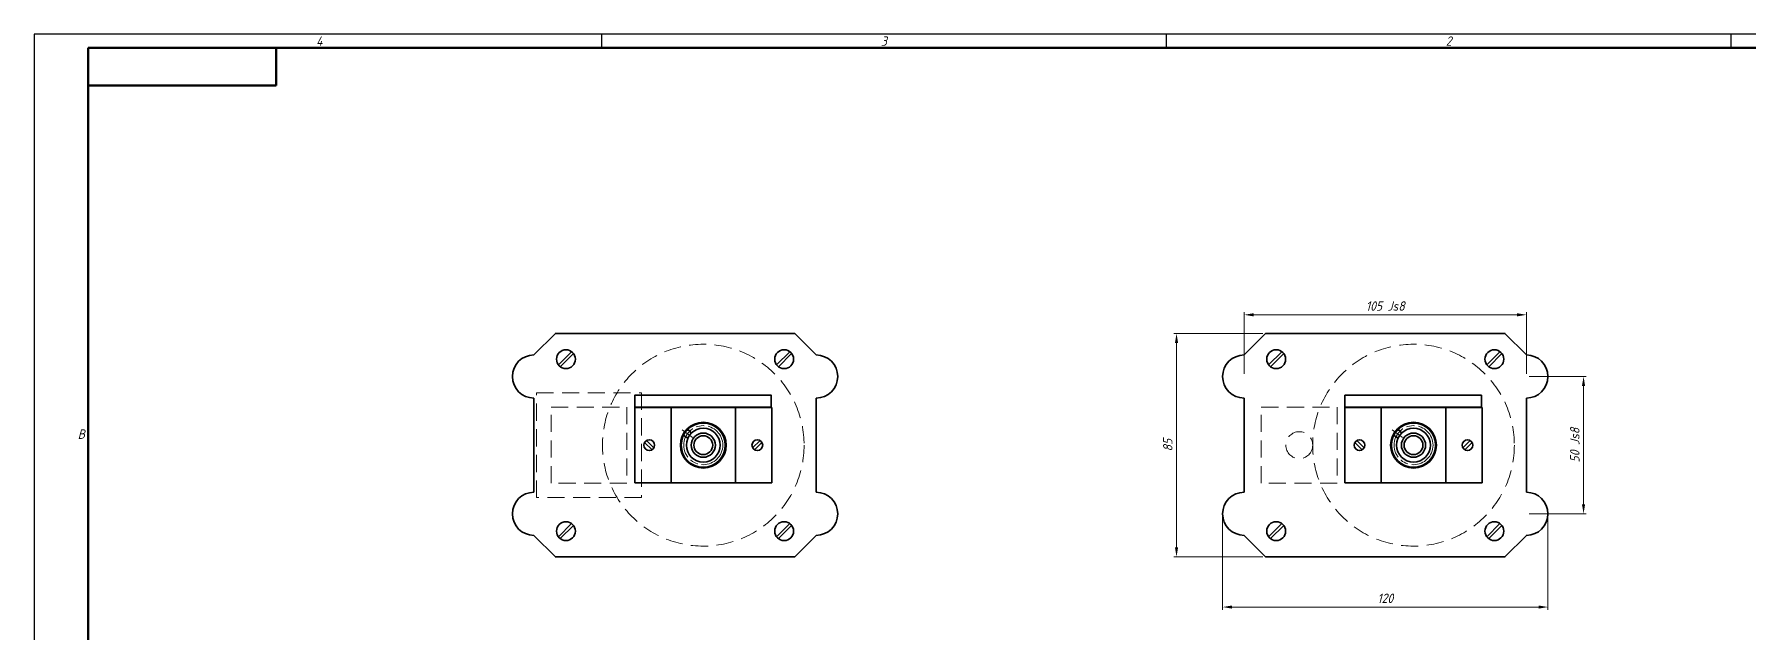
# Model space of a CAD drawing. Header units: millimetres. Extents: x -1178 to 2000, y -2432 to 1302.
# Drawn here: x 0 to 638, y -304 to -81 of the extents above; entities that cross this region are included whole.
import ezdxf
from ezdxf.enums import TextEntityAlignment as Align

# ---------------------------------------------------------------- set-up
doc = ezdxf.new("R2010")
doc.units = ezdxf.units.MM
for name, pattern in [('AM_ISO08W050', [18, 12, -1.5, 3, -1.5]), ('AM_ISO08W050x2', [9, 6, -0.75, 1.5, -0.75]), ('HIDDEN', [9.525, 6.35, -3.175])]:
    doc.linetypes.add(name, pattern=pattern)
for name, color, linetype, lineweight in [('AM_5', 3, 'Continuous', 15), ('AM_7', 4, 'AM_ISO08W050', 15), ('AM_BOR', 7, 'Continuous', 35), ('окружности', 100, 'HIDDEN', 15), ('основные', 7, 'Continuous', 35)]:
    doc.layers.add(name, color=color, linetype=linetype, lineweight=lineweight)
doc.styles.add('ACGOSTTS', font='geniso.shx', dxfattribs={"oblique": 15})
doc.styles.get("Standard").update_dxf_attribs({"font": 'geniso.shx', "oblique": 15})
doc.dimstyles.new('AM_GOST$0', dxfattribs={"dimtxt": 3.5, "dimasz": 3.5, "dimexe": 1, "dimexo": 1, "dimgap": 1.5, "dimtad": 1, "dimtoh": 1, "dimtxsty": 'Standard', "dimcen": 0, "dimclrd": 256, "dimclre": 256, "dimclrt": 2, "dimadec": 0, "dimazin": 2, "dimtp": 0.1, "dimtm": 0.1, "dimtfac": 0.71, "dimtmove": 0, "dimatfit": 3, "dimfxl": 1, "dimtolj": 1, "dimlwd": -1, "dimlwe": -1, "dimarcsym": 1})

# ---------------------------------------------------------------- blocks, each defined once
blk = doc.blocks.new('GOST_A1_LANDSCAPE')
at = {"layer": 'AM_BOR', "color": 1, "lineweight": 25}
for p, q in [((841, 594), (0, 594)), ((0, 594), (0, 0)), ((211, 594), (211, 589)), ((421, 594), (421, 589)), ((631, 594), (631, 589))]:
    blk.add_line(p, q, dxfattribs=at)
at = {"layer": 'AM_BOR', "color": 7, "lineweight": 50}
for p, q in [((836, 589), (20, 589)), ((20, 589), (20, 5))]:
    blk.add_line(p, q, dxfattribs=at)
at = {"layer": 'AM_BOR', "color": 1, "lineweight": 25, "style": 'ACGOSTTS', "oblique": 15}
for s, p in [('4', (106, 591.5)), ('3', (316, 591.5)), ('2', (526, 591.5)), ('B', (17.5, 445.5))]:
    blk.add_text(s, height=3.5, dxfattribs=at).set_placement(p, align=Align.MIDDLE_CENTER)
blk = doc.blocks.new('GOST_EXT3_L')
at = {"layer": 'AM_BOR', "color": 7, "lineweight": 50}
for p, q in [((0, 0), (70, 0)), ((0, -14), (0, 0)), ((70, 0), (70, -14)), ((70, -14), (0, -14))]:
    blk.add_line(p, q, dxfattribs=at)
at = {"layer": 'AM_BOR', "color": 2, "lineweight": 25, "style": 'ACGOSTTS', "oblique": 15, "width": 0.8}
blk.add_attdef('GEN-TITLE-PARTNO{11.7}', text='', height=5, rotation=180, dxfattribs=at).set_placement((35, -7), align=Align.MIDDLE_CENTER)
blk = doc.blocks.new('*D104')
at = {"layer": 'AM_5', "linetype": 'ByBlock', "transparency": 16777216}
for p, q in [((441.93, -260.46), (441.93, -295.1)), ((562.93, -260.46), (562.93, -295.1)), ((445.43, -294.1), (559.43, -294.1))]:
    blk.add_line(p, q, dxfattribs=at)
at = {"layer": 'AM_5', "transparency": 16777216}
for points in [[(445.43, -293.51), (445.43, -294.68), (441.93, -294.1)], [(559.43, -293.51), (559.43, -294.68), (562.93, -294.1)]]:
    blk.add_solid(points, dxfattribs=at)
at = {"layer": 'Defpoints', "color": 0, "transparency": 16777216}
for p in [(441.93, -259.46), (562.93, -259.46), (562.93, -294.1)]:
    blk.add_point(p, dxfattribs=at)
at = {"layer": 'AM_5', "color": 2, "transparency": 16777216, "insert": (502.43, -290.85), "char_height": 3.5, "attachment_point": 5}
blk.add_mtext('\\A1;120', dxfattribs=at)
blk = doc.blocks.new('*D105')
at = {"layer": 'AM_5', "linetype": 'ByBlock', "transparency": 16777216}
for p, q in [((456.93, -192.46), (423.79, -192.46)), ((424.79, -271.96), (424.79, -195.96)), ((456.93, -275.46), (423.79, -275.46))]:
    blk.add_line(p, q, dxfattribs=at)
at = {"layer": 'AM_5', "transparency": 16777216}
for points in [[(424.21, -195.96), (425.38, -195.96), (424.79, -192.46)], [(424.21, -271.96), (425.38, -271.96), (424.79, -275.46)]]:
    blk.add_solid(points, dxfattribs=at)
at = {"layer": 'Defpoints', "color": 0, "transparency": 16777216}
for p in [(424.79, -192.46), (457.93, -192.46), (457.93, -275.46)]:
    blk.add_point(p, dxfattribs=at)
at = {"layer": 'AM_5', "color": 2, "transparency": 16777216, "insert": (421.54, -233.96), "char_height": 3.5, "attachment_point": 5, "rotation": 90}
blk.add_mtext('\\A1;85', dxfattribs=at)
blk = doc.blocks.new('*D106')
at = {"layer": 'AM_5', "linetype": 'ByBlock', "transparency": 16777216}
for p, q in [((449.93, -207.46), (449.93, -184.54)), ((554.93, -207.46), (554.93, -184.54)), ((453.43, -185.54), (551.43, -185.54))]:
    blk.add_line(p, q, dxfattribs=at)
at = {"layer": 'AM_5', "transparency": 16777216}
for points in [[(453.43, -184.96), (453.43, -186.12), (449.93, -185.54)], [(551.43, -184.96), (551.43, -186.12), (554.93, -185.54)]]:
    blk.add_solid(points, dxfattribs=at)
at = {"layer": 'Defpoints', "color": 0, "transparency": 16777216}
for p in [(554.93, -185.54), (449.93, -208.46), (554.93, -208.46)]:
    blk.add_point(p, dxfattribs=at)
at = {"layer": 'AM_5', "color": 2, "transparency": 16777216, "insert": (502.43, -182.29), "char_height": 3.5, "attachment_point": 5}
blk.add_mtext('\\A1;105 Js8', dxfattribs=at)
blk = doc.blocks.new('*D103')
at = {"layer": 'AM_5', "linetype": 'ByBlock', "transparency": 16777216}
for p, q in [((555.93, -208.46), (577.17, -208.46)), ((576.17, -211.96), (576.17, -255.96)), ((555.93, -259.46), (577.17, -259.46))]:
    blk.add_line(p, q, dxfattribs=at)
at = {"layer": 'AM_5', "transparency": 16777216}
for points in [[(575.58, -211.96), (576.75, -211.96), (576.17, -208.46)], [(575.58, -255.96), (576.75, -255.96), (576.17, -259.46)]]:
    blk.add_solid(points, dxfattribs=at)
at = {"layer": 'Defpoints', "color": 0, "transparency": 16777216}
for p in [(554.93, -208.46), (554.93, -259.46), (576.17, -259.46)]:
    blk.add_point(p, dxfattribs=at)
at = {"layer": 'AM_5', "color": 2, "transparency": 16777216, "insert": (572.92, -233.96), "char_height": 3.5, "attachment_point": 5, "rotation": 90}
blk.add_mtext('\\A1;50 Js8', dxfattribs=at)

msp = doc.modelspace()

# ---------------------------------------------------------------- linework, layer by layer
at = {"layer": 'AM_7', "linetype": 'AM_ISO08W050x2'}
for p, q in [((240.882, -228.304), (244.747, -231.065)), ((505.014, -228.304), (508.879, -231.065))]:
    msp.add_line(p, q, dxfattribs=at)
at = {"layer": 'AM_7'}
for centre in [(248.795, -233.964), (512.927, -233.964)]:
    msp.add_circle(centre, 7.25, dxfattribs=at)
at = {"layer": 'окружности'}
for points in [[(186.795, -214.464), (225.795, -214.464), (225.795, -253.464), (186.795, -253.464)], [(192.195, -219.864), (220.395, -219.864), (220.395, -248.064), (192.195, -248.064)], [(456.327, -219.864), (484.527, -219.864), (484.527, -248.064), (456.327, -248.064)]]:
    msp.add_lwpolyline(points, close=True, dxfattribs=at)
for centre, radius in [((248.795, -233.964), 37.5), ((512.927, -233.964), 37.5), ((470.427, -233.964), 5)]:
    msp.add_circle(centre, radius, dxfattribs=at)
at = {"layer": 'основные'}
for p, q in [((199.835, -199.241), (194.924, -204.129)), ((195.63, -204.838), (200.54, -199.95)), ((280.961, -199.241), (276.05, -204.129)), ((276.756, -204.838), (281.666, -199.95)), ((463.967, -199.241), (459.056, -204.129)), ((459.762, -204.838), (464.672, -199.95)), ((545.093, -199.241), (540.182, -204.129)), ((540.888, -204.838), (545.798, -199.95)), ((223.295, -219.964), (223.295, -247.964)), ((274.295, -219.964), (223.295, -219.964)), ((236.795, -219.964), (236.795, -247.964)), ((260.795, -247.964), (260.795, -219.964)), ((274.295, -247.964), (274.295, -219.964)), ((487.427, -219.964), (487.427, -247.964)), ((538.427, -219.964), (487.427, -219.964)), ((500.927, -219.964), (500.927, -247.964)), ((524.927, -247.964), (524.927, -219.964)), ((538.427, -247.964), (538.427, -219.964)), ((229.726, -235.685), (226.981, -232.953)), ((227.687, -232.244), (230.432, -234.976)), ((269.904, -232.244), (267.159, -234.976)), ((267.864, -235.685), (270.609, -232.953)), ((493.858, -235.685), (491.113, -232.953)), ((491.819, -232.244), (494.564, -234.976)), ((534.036, -232.244), (531.291, -234.976)), ((531.996, -235.685), (534.741, -232.953)), ((223.295, -247.964), (274.295, -247.964)), ((223.295, -247.964), (274.295, -247.964)), ((487.427, -247.964), (538.427, -247.964)), ((487.427, -247.964), (538.427, -247.964)), ((199.835, -263.091), (194.924, -267.979)), ((195.63, -268.687), (200.54, -263.8)), ((280.961, -263.091), (276.05, -267.979)), ((276.756, -268.687), (281.666, -263.8)), ((463.967, -263.091), (459.056, -267.979)), ((459.762, -268.687), (464.672, -263.8)), ((545.093, -263.091), (540.182, -267.979)), ((540.888, -268.687), (545.798, -263.8))]:
    msp.add_line(p, q, dxfattribs=at)
for points in [[(185.795, -200.464), (193.795, -192.464), (282.795, -192.464), (290.795, -200.464)], [(449.927, -200.464), (457.927, -192.464), (546.927, -192.464), (554.927, -200.464)], [(185.795, -251.464), (185.795, -216.464)], [(290.795, -216.464), (290.795, -251.464)], [(449.927, -251.464), (449.927, -216.464)], [(554.927, -216.464), (554.927, -251.464)], [(290.795, -267.464), (290.795, -267.464), (282.795, -275.464), (193.795, -275.464), (185.795, -267.464)], [(554.927, -267.464), (554.927, -267.464), (546.927, -275.464), (457.927, -275.464), (449.927, -267.464)]]:
    msp.add_lwpolyline(points, dxfattribs=at)
for points in [[(223.295, -219.864), (274.049, -219.864), (274.049, -215.424), (223.295, -215.424)], [(487.427, -219.864), (538.181, -219.864), (538.181, -215.424), (487.427, -215.424)]]:
    msp.add_lwpolyline(points, close=True, dxfattribs=at)
for centre, radius in [((197.732, -202.039), 3.5), ((278.858, -202.039), 3.5), ((461.864, -202.039), 3.5), ((542.99, -202.039), 3.5), ((248.795, -233.964), 8.5), ((248.795, -233.964), 8.2), ((248.795, -233.964), 6.3), ((248.795, -233.964), 4.5), ((512.927, -233.964), 8.5), ((512.927, -233.964), 8.2), ((512.927, -233.964), 6.3), ((512.927, -233.964), 4.5), ((228.707, -233.964), 2), ((248.795, -233.964), 3.5), ((268.884, -233.964), 2), ((492.839, -233.964), 2), ((512.927, -233.964), 3.5), ((533.016, -233.964), 2), ((197.732, -265.889), 3.5), ((278.858, -265.889), 3.5), ((461.864, -265.889), 3.5), ((542.99, -265.889), 3.5)]:
    msp.add_circle(centre, radius, dxfattribs=at)
for centre, radius, start, end in [((185.795, -208.464), 8, 90, 270), ((290.795, -208.464), 8, 270, 90), ((449.927, -208.464), 8, 90, 270), ((554.927, -208.464), 8, 270, 90), ((242.899, -229.745), 1.375, 6.640427, 94.304321), ((507.031, -229.745), 1.375, 6.640427, 94.304321), ((242.899, -229.745), 1.375, 194.519506, 282.1834), ((507.031, -229.745), 1.375, 194.519506, 282.1834), ((185.795, -259.464), 8, 90, 270), ((290.795, -259.464), 8, 270, 90), ((449.927, -259.464), 8, 90, 270), ((554.927, -259.464), 8, 270, 90)]:
    msp.add_arc(centre, radius, start, end, dxfattribs=at)

# ---------------------------------------------------------------- block references
at = {"layer": 'основные', "lineweight": 0}
for name, p in [('GOST_A1_LANDSCAPE', (0, -675.362)), ('GOST_EXT3_L', (20, -86.362))]:
    msp.add_blockref(name, p, dxfattribs=at)

# ---------------------------------------------------------------- dimensions: what is measured, and where the dimension line sits
at = {"layer": 'AM_5'}
for base, p1, p2, text, picture, middle in [((554.927, -185.539), (449.927, -208.464), (554.927, -208.464), '<> Js8', '*D106', (502.427, -182.289)), ((562.927, -294.098), (441.927, -259.464), (562.927, -259.464), '120', '*D104', (502.427, -290.848))]:
    dim = msp.add_linear_dim(base=base, p1=p1, p2=p2, text=text, dimstyle='AM_GOST$0', override={"dimpost": '', "dimtp": 0.1, "dimtm": 0.1, "dimtdec": 3, "dimtzin": 8}, dxfattribs=at)
    dim.commit()
    dim.dimension.update_dxf_attribs({"geometry": picture, "text_midpoint": middle})
dim = msp.add_linear_dim(base=(424.792, -192.464), p1=(457.927, -275.464), p2=(457.927, -192.464), angle=90, text='85', dimstyle='AM_GOST$0', override={"dimpost": ''}, dxfattribs=at)
dim.commit()
dim.dimension.update_dxf_attribs({"geometry": '*D105', "text_midpoint": (421.542, -233.964)})
dim = msp.add_linear_dim(base=(576.168, -259.464), p1=(554.927, -208.464), p2=(554.927, -259.464), angle=90, text='50 Js8', dimstyle='AM_GOST$0', dxfattribs=at)
dim.commit()
dim.dimension.update_dxf_attribs({"geometry": '*D103', "text_midpoint": (576.168, -233.964), "dimtype": 160})

doc.saveas('drawing.dxf')
